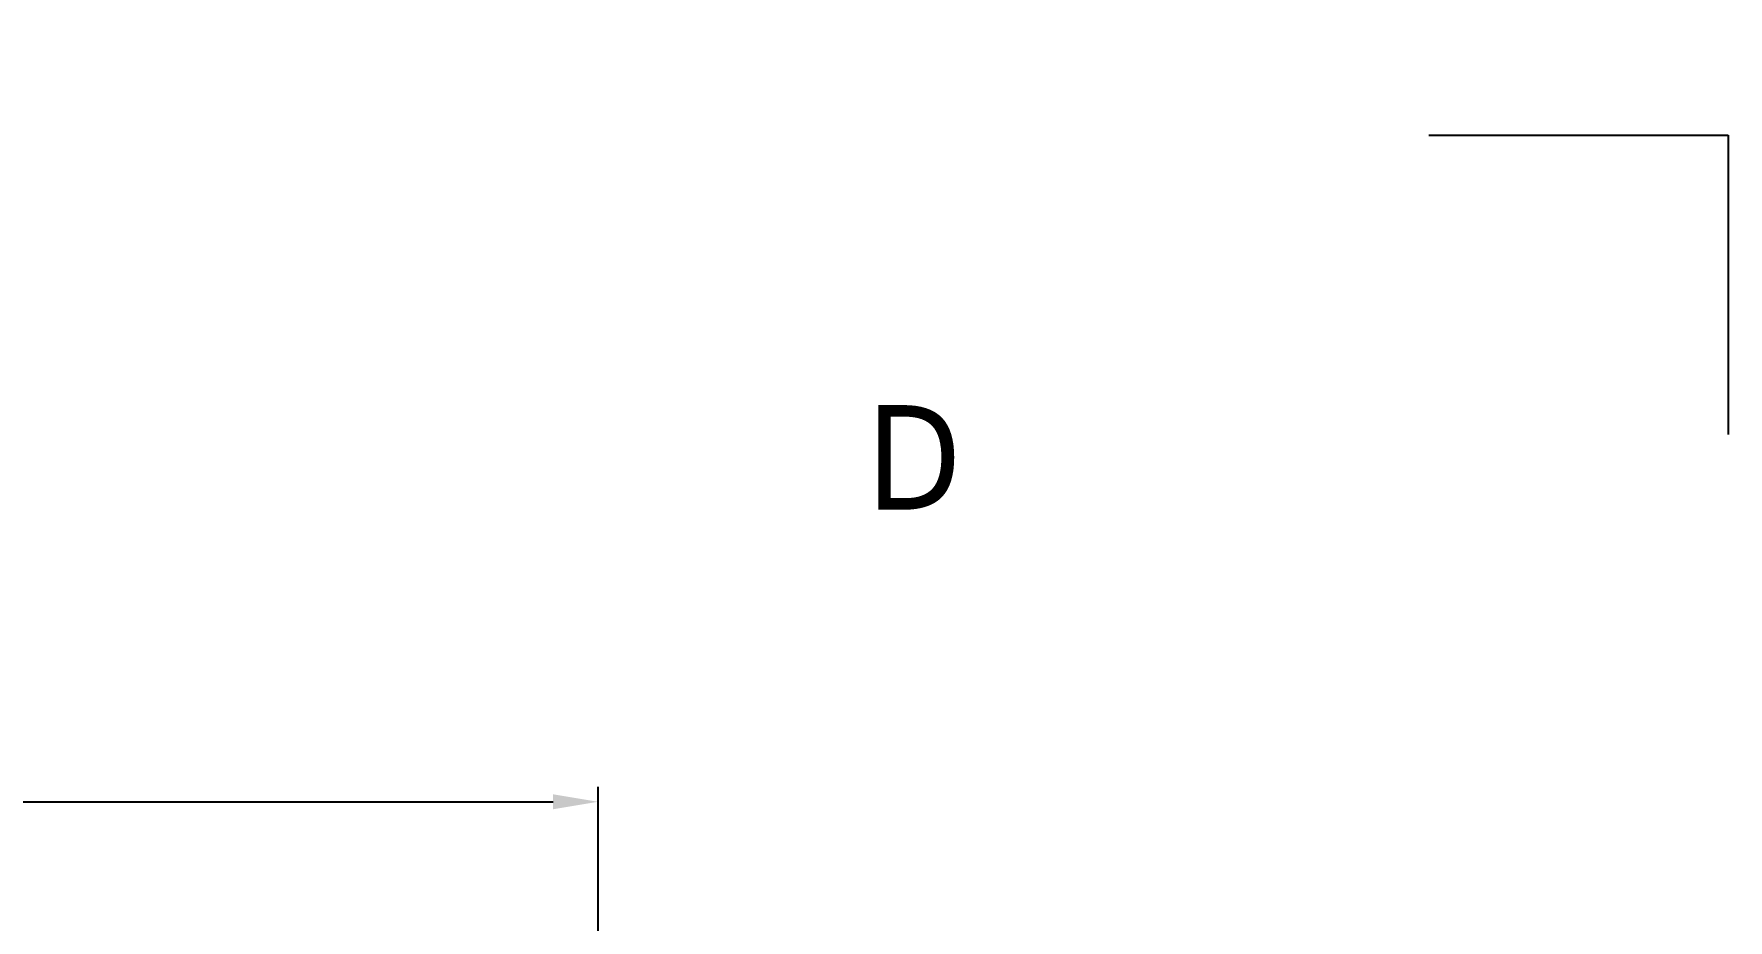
# Model space of a CAD drawing. Header units: millimetres. Extents: x -20000 to 230000, y -17405 to 25402.
# Drawn here: x 35169 to 35735, y -5549 to -5253 of the extents above; entities that cross this region are included whole.
import ezdxf
from ezdxf.enums import TextEntityAlignment as Align

# ---------------------------------------------------------------- set-up
doc = ezdxf.new("R2010")
doc.units = ezdxf.units.MM
doc.header["$PDMODE"] = 35
doc.header["$PDSIZE"] = 0.5
doc.layers.get('0').update_dxf_attribs({"lineweight": 13})
doc.layers.get('Defpoints').update_dxf_attribs({"true_color": 0xc2a584})
for name, color, linetype, lineweight in [('0 - 1 (validé)', 3, 'Continuous', 13), ('1 - Cotation', 32, 'Continuous', 13), ('1 - Texte', 7, 'Continuous', 13)]:
    doc.layers.add(name, color=color, linetype=linetype, lineweight=lineweight)
doc.layers.add('Intouchable', color=252, linetype='Continuous', lineweight=13, plot=False)
doc.layers.add('Non visible', color=163, linetype='Continuous', lineweight=25, plot=False)
doc.styles.get("Standard").update_dxf_attribs({"font": 'ARIALUNI.TTF'})
doc.styles.add('Texte Poralu', font='tahomabd.ttf')
doc.dimstyles.new('100 - 1000', dxfattribs={"dimtxt": 15, "dimasz": 15, "dimexe": 5, "dimexo": 2.5, "dimgap": 8, "dimtad": 1, "dimdec": 1, "dimtxsty": 'Texte Poralu', "dimcen": 10, "dimazin": 0, "dimtfac": 1, "dimtdec": 1, "dimtmove": 0, "dimatfit": 3, "dimfxl": 1, "dimarcsym": 0})
doc.dimstyles.new('30 - 1000', dxfattribs={"dimtxt": 10, "dimasz": 10, "dimexe": 5, "dimexo": 2.5, "dimgap": 5, "dimtad": 1, "dimdec": 1, "dimtxsty": 'Texte Poralu', "dimcen": 5, "dimazin": 0, "dimtfac": 1, "dimtdec": 1, "dimtmove": 0, "dimatfit": 3, "dimfxl": 1, "dimarcsym": 0})

# ---------------------------------------------------------------- blocks, each defined once
blk = doc.blocks.new('Cadre Coupe_Elev')
at = {"color": 7}
blk.add_attdef('REPERE_1', text='', height=300, dxfattribs=at).set_placement((1000, 9000), align=Align.MIDDLE_CENTER)
at = {"layer": '1 - Texte', "color": 7}
for tag, p in [('DEFINITION1', (5000, 1200)), ('DEFINITION2', (5000, 800))]:
    blk.add_attdef(tag, text='', height=250, dxfattribs=at).set_placement(p, align=Align.MIDDLE_CENTER)
at = {"layer": 'Non visible', "style": 'Texte Poralu'}
for p in [(5447.12, 4905.8), (5447.12, 4605.8)]:
    blk.add_attdef('REPERE_2', text='', height=35, dxfattribs=at).set_placement(p, align=Align.MIDDLE_LEFT)
blk = doc.blocks.new('Cadre centrage dessin')
at = {"layer": 'Defpoints'}
for p, q in [((635, -1016.5), (735, -1016.5)), ((735, -1016.5), (735, -1116.5))]:
    blk.add_line(p, q, dxfattribs=at)
blk = doc.blocks.new('*D704')
at = {"layer": '1 - Cotation', "color": 0, "lineweight": -2, "transparency": 16777216}
for p, q in [((34677.5, -5579.57), (34677.5, -5504.26)), ((35357.5, -5579.57), (35357.5, -5504.26)), ((34692.5, -5509.26), (35342.5, -5509.26))]:
    blk.add_line(p, q, dxfattribs=at)
at = {"layer": '1 - Cotation', "color": 0, "transparency": 16777216}
for points in [[(34692.5, -5506.76), (34692.5, -5511.76), (34677.5, -5509.26)], [(35342.5, -5506.76), (35342.5, -5511.76), (35357.5, -5509.26)]]:
    blk.add_solid(points, dxfattribs=at)
at = {"layer": 'Defpoints', "color": 0, "transparency": 16777216}
for p in [(35357.5, -5509.26), (34677.5, -5582.07), (35357.5, -5582.07)]:
    blk.add_point(p, dxfattribs=at)
at = {"layer": '1 - Cotation', "color": 0, "transparency": 16777216, "insert": (35017.5, -5493.76), "char_height": 15, "attachment_point": 5, "style": 'Texte Poralu'}
blk.add_mtext('L', dxfattribs=at)
blk = doc.blocks.new('*D743')
at = {"layer": 'Defpoints', "color": 0, "lineweight": -2, "transparency": 16777216}
blk.add_line((35420, -3505.67), (35455.99, -3505.67), dxfattribs=at)
at = {"layer": 'Defpoints', "color": 0, "transparency": 16777216}
for p in [(35417.5, -3505.67), (35417.5, -3505.67), (30000, -6005.67)]:
    blk.add_point(p, dxfattribs=at)
at = {"layer": 'Defpoints', "color": 0, "transparency": 16777216, "insert": (35439.25, -3495.46), "char_height": 10, "attachment_point": 5, "style": 'Texte Poralu'}
blk.add_mtext('2500', dxfattribs=at)

msp = doc.modelspace()

# ---------------------------------------------------------------- block references
at = {"layer": '0 - 1 (validé)'}
ref = msp.add_blockref('Cadre Coupe_Elev', (30000, -10000), dxfattribs=at)
ref.add_attrib('REPERE_2', 'D', dxfattribs={"layer": 'Non visible', "height": 35, "style": 'Texte Poralu'}).set_placement((35447.12, -5394.2), align=Align.MIDDLE_LEFT)
at = {"layer": 'Intouchable'}
msp.add_blockref('Cadre centrage dessin', (35000, -4270), dxfattribs=at)

# ---------------------------------------------------------------- dimensions: what is measured, and where the dimension line sits
at = {"layer": '1 - Cotation'}
dim = msp.add_linear_dim(base=(35357.5, -5509.26), p1=(34677.5, -5582.07), p2=(35357.5, -5582.07), text='L', dimstyle='100 - 1000', dxfattribs=at)
dim.commit()
dim.dimension.update_dxf_attribs({"geometry": '*D704', "text_midpoint": (35017.5, -5493.76)})
at = {"layer": 'Defpoints'}
dim = msp.add_ordinate_dim(feature_location=(35417.5, -3505.67), offset=(0, 0), dtype=0, origin=(30000, -6005.67), dimstyle='30 - 1000', dxfattribs=at)
dim.commit()
dim.dimension.update_dxf_attribs({"geometry": '*D743', "text_midpoint": (35439.25, -3495.46)})

doc.saveas('drawing.dxf')
